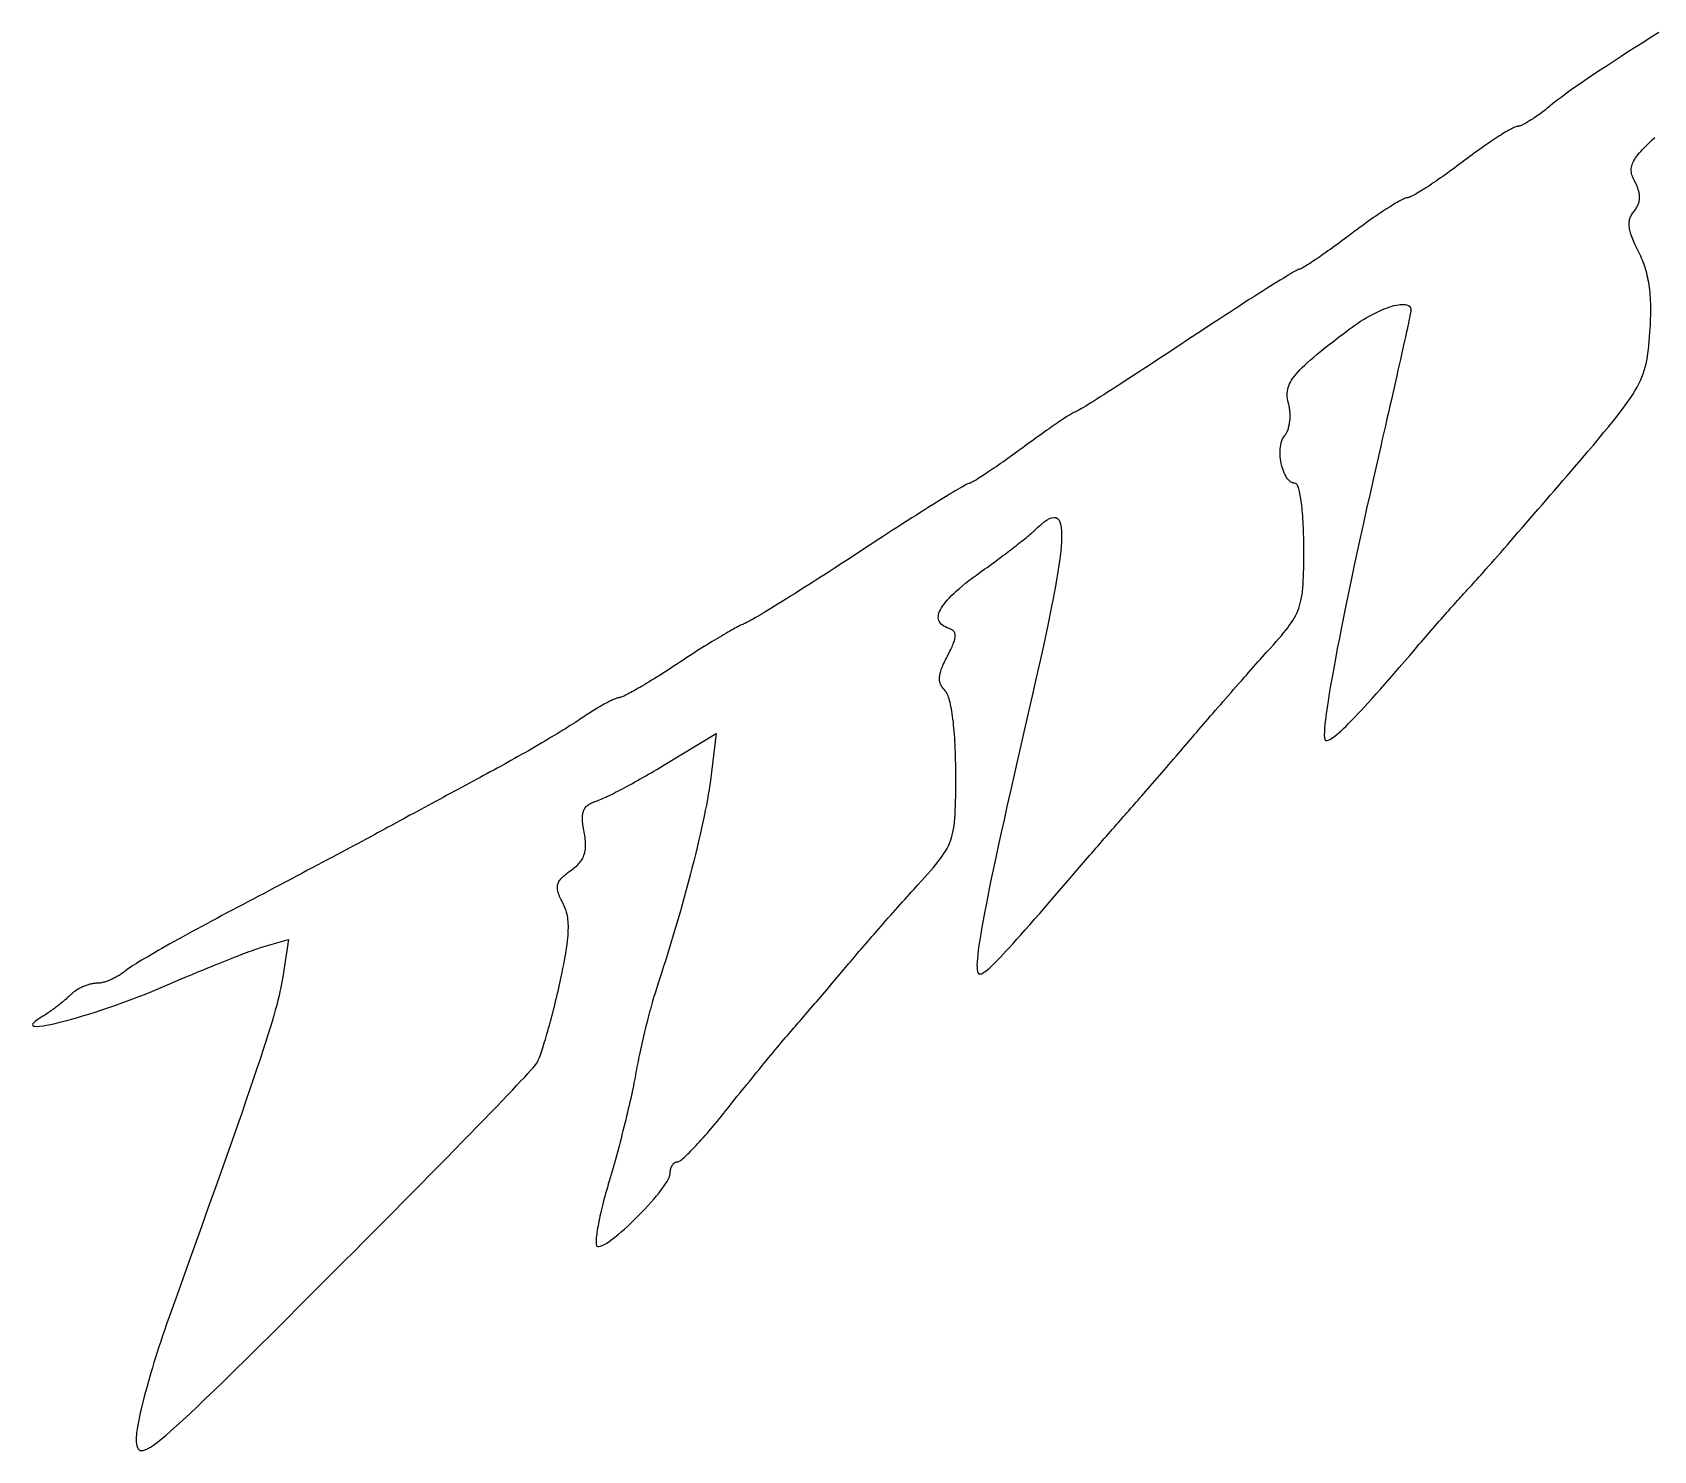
# Model space of a CAD drawing. Extents: x 4 to 116, y 5 to 56.
# Drawn here: x 3.9 to 59.9, y 4.9 to 53.9 of the extents above; entities that cross this region are included whole.
import ezdxf

# ---------------------------------------------------------------- set-up
doc = ezdxf.new("R2010")
doc.units = 0
doc.layers.get('0').update_dxf_attribs({"linetype": 'CONTINUOUS'})

msp = doc.modelspace()

# ---------------------------------------------------------------- linework, layer by layer
msp.add_lwpolyline([(60.126, 53.883), (59.863, 53.718), (59.6, 53.552), (59.339, 53.385), (59.08, 53.219), (58.825, 53.055), (58.575, 52.892), (58.332, 52.732), (58.095, 52.576), (57.867, 52.423), (57.649, 52.276), (57.442, 52.134), (57.246, 51.999), (57.063, 51.871), (56.895, 51.751), (56.742, 51.639), (56.605, 51.537), (56.487, 51.444), (56.387, 51.363), (56.34, 51.324), (56.293, 51.286), (56.247, 51.248), (56.2, 51.211), (56.153, 51.175), (56.107, 51.14), (56.061, 51.105), (56.015, 51.071), (55.969, 51.038), (55.924, 51.006), (55.88, 50.974), (55.836, 50.944), (55.793, 50.915), (55.751, 50.887), (55.71, 50.861), (55.67, 50.835), (55.631, 50.811), (55.592, 50.788), (55.556, 50.766), (55.52, 50.746), (55.486, 50.728), (55.453, 50.711), (55.422, 50.695), (55.393, 50.681), (55.365, 50.669), (55.339, 50.659), (55.314, 50.65), (55.292, 50.643), (55.272, 50.638), (55.254, 50.635), (55.238, 50.634), (55.221, 50.633), (55.199, 50.628), (55.174, 50.619), (55.144, 50.608), (55.111, 50.593), (55.074, 50.575), (55.033, 50.554), (54.989, 50.531), (54.941, 50.504), (54.891, 50.475), (54.837, 50.444), (54.78, 50.41), (54.72, 50.373), (54.658, 50.334), (54.593, 50.293), (54.526, 50.25), (54.457, 50.204), (54.385, 50.157), (54.312, 50.107), (54.236, 50.056), (54.159, 50.004), (54.081, 49.949), (54.001, 49.893), (53.92, 49.836), (53.837, 49.777), (53.754, 49.717), (53.669, 49.655), (53.584, 49.593), (53.499, 49.53), (53.413, 49.465), (53.326, 49.4), (53.24, 49.335), (53.154, 49.27), (53.068, 49.207), (52.983, 49.144), (52.899, 49.083), (52.816, 49.023), (52.734, 48.964), (52.653, 48.907), (52.573, 48.851), (52.495, 48.796), (52.419, 48.744), (52.344, 48.692), (52.271, 48.643), (52.2, 48.596), (52.131, 48.55), (52.064, 48.507), (52, 48.466), (51.938, 48.427), (51.879, 48.391), (51.822, 48.356), (51.769, 48.325), (51.718, 48.296), (51.671, 48.269), (51.627, 48.246), (51.587, 48.225), (51.55, 48.207), (51.516, 48.192), (51.487, 48.181), (51.462, 48.172), (51.44, 48.167), (51.423, 48.165), (51.406, 48.164), (51.385, 48.159), (51.359, 48.15), (51.329, 48.138), (51.296, 48.124), (51.258, 48.106), (51.217, 48.085), (51.173, 48.062), (51.125, 48.035), (51.074, 48.006), (51.02, 47.975), (50.963, 47.941), (50.903, 47.904), (50.841, 47.865), (50.776, 47.824), (50.708, 47.781), (50.639, 47.735), (50.567, 47.688), (50.493, 47.639), (50.417, 47.588), (50.34, 47.535), (50.261, 47.48), (50.181, 47.424), (50.099, 47.367), (50.016, 47.308), (49.933, 47.248), (49.848, 47.187), (49.762, 47.124), (49.676, 47.061), (49.59, 46.996), (49.503, 46.931), (49.416, 46.866), (49.33, 46.801), (49.245, 46.738), (49.16, 46.675), (49.077, 46.614), (48.995, 46.554), (48.914, 46.495), (48.835, 46.437), (48.757, 46.381), (48.681, 46.327), (48.607, 46.274), (48.534, 46.223), (48.464, 46.174), (48.396, 46.127), (48.33, 46.081), (48.267, 46.038), (48.206, 45.997), (48.148, 45.958), (48.092, 45.921), (48.04, 45.887), (47.991, 45.856), (47.944, 45.826), (47.902, 45.8), (47.862, 45.777), (47.827, 45.756), (47.794, 45.738), (47.766, 45.723), (47.742, 45.712), (47.722, 45.703), (47.706, 45.698), (47.694, 45.697), (47.679, 45.693), (47.655, 45.683), (47.62, 45.666), (47.576, 45.643), (47.523, 45.614), (47.461, 45.578), (47.39, 45.537), (47.31, 45.489), (47.223, 45.437), (47.128, 45.379), (47.025, 45.316), (46.914, 45.247), (46.797, 45.174), (46.673, 45.096), (46.542, 45.014), (46.405, 44.928), (46.262, 44.837), (46.114, 44.742), (45.96, 44.644), (45.801, 44.541), (45.637, 44.436), (45.469, 44.327), (45.296, 44.215), (45.12, 44.1), (44.939, 43.982), (44.755, 43.862), (44.568, 43.739), (44.378, 43.614), (44.186, 43.487), (43.991, 43.358), (43.794, 43.228), (43.597, 43.097), (43.402, 42.968), (43.209, 42.841), (43.02, 42.716), (42.833, 42.594), (42.65, 42.473), (42.471, 42.356), (42.295, 42.241), (42.123, 42.129), (41.956, 42.02), (41.793, 41.914), (41.636, 41.812), (41.483, 41.713), (41.336, 41.619), (41.195, 41.528), (41.059, 41.441), (40.93, 41.359), (40.808, 41.281), (40.692, 41.208), (40.584, 41.14), (40.483, 41.077), (40.389, 41.019), (40.304, 40.966), (40.226, 40.919), (40.157, 40.877), (40.097, 40.842), (40.046, 40.812), (40.004, 40.789), (39.971, 40.772), (39.949, 40.762), (39.936, 40.759), (39.926, 40.757), (39.912, 40.752), (39.893, 40.744), (39.871, 40.732), (39.844, 40.717), (39.813, 40.7), (39.778, 40.679), (39.74, 40.655), (39.698, 40.629), (39.653, 40.6), (39.604, 40.568), (39.552, 40.534), (39.497, 40.498), (39.439, 40.459), (39.379, 40.418), (39.315, 40.374), (39.249, 40.329), (39.181, 40.282), (39.11, 40.232), (39.037, 40.181), (38.962, 40.128), (38.885, 40.074), (38.807, 40.018), (38.726, 39.96), (38.644, 39.902), (38.561, 39.841), (38.476, 39.78), (38.39, 39.718), (38.304, 39.654), (38.216, 39.59), (38.127, 39.524), (38.038, 39.459), (37.95, 39.395), (37.863, 39.331), (37.777, 39.269), (37.691, 39.207), (37.607, 39.147), (37.524, 39.088), (37.443, 39.031), (37.363, 38.975), (37.285, 38.92), (37.209, 38.868), (37.134, 38.817), (37.062, 38.767), (36.992, 38.72), (36.924, 38.674), (36.859, 38.631), (36.796, 38.59), (36.736, 38.551), (36.679, 38.515), (36.625, 38.48), (36.574, 38.449), (36.526, 38.42), (36.482, 38.394), (36.442, 38.37), (36.405, 38.349), (36.371, 38.331), (36.342, 38.317), (36.317, 38.305), (36.296, 38.297), (36.279, 38.292), (36.267, 38.29), (36.252, 38.287), (36.228, 38.277), (36.194, 38.261), (36.151, 38.239), (36.1, 38.211), (36.04, 38.178), (35.971, 38.139), (35.895, 38.094), (35.811, 38.044), (35.719, 37.989), (35.621, 37.93), (35.515, 37.865), (35.403, 37.796), (35.284, 37.723), (35.159, 37.645), (35.028, 37.563), (34.892, 37.477), (34.75, 37.388), (34.603, 37.295), (34.451, 37.198), (34.295, 37.098), (34.134, 36.996), (33.97, 36.89), (33.801, 36.781), (33.629, 36.67), (33.454, 36.557), (33.276, 36.441), (33.095, 36.323), (32.911, 36.203), (32.726, 36.081), (32.538, 35.958), (32.35, 35.835), (32.163, 35.712), (31.977, 35.591), (31.793, 35.471), (31.61, 35.353), (31.43, 35.237), (31.253, 35.122), (31.078, 35.01), (30.906, 34.9), (30.737, 34.793), (30.572, 34.688), (30.411, 34.586), (30.254, 34.487), (30.102, 34.391), (29.954, 34.299), (29.811, 34.21), (29.674, 34.125), (29.543, 34.044), (29.417, 33.967), (29.297, 33.895), (29.184, 33.827), (29.078, 33.763), (28.979, 33.704), (28.887, 33.651), (28.803, 33.602), (28.727, 33.559), (28.659, 33.521), (28.599, 33.489), (28.548, 33.463), (28.507, 33.443), (28.475, 33.429), (28.445, 33.417), (28.411, 33.402), (28.372, 33.384), (28.329, 33.363), (28.283, 33.339), (28.232, 33.313), (28.178, 33.283), (28.121, 33.252), (28.06, 33.218), (27.996, 33.182), (27.928, 33.143), (27.858, 33.103), (27.786, 33.06), (27.71, 33.015), (27.633, 32.969), (27.553, 32.921), (27.471, 32.871), (27.387, 32.82), (27.301, 32.767), (27.214, 32.713), (27.125, 32.658), (27.035, 32.602), (26.944, 32.544), (26.852, 32.486), (26.759, 32.426), (26.666, 32.366), (26.572, 32.306), (26.478, 32.244), (26.383, 32.182), (26.289, 32.12), (26.194, 32.058), (26.1, 31.996), (26.007, 31.934), (25.914, 31.874), (25.822, 31.814), (25.731, 31.756), (25.641, 31.699), (25.552, 31.643), (25.465, 31.588), (25.379, 31.535), (25.295, 31.483), (25.213, 31.432), (25.133, 31.384), (25.055, 31.337), (24.979, 31.292), (24.905, 31.249), (24.834, 31.208), (24.766, 31.169), (24.701, 31.132), (24.638, 31.097), (24.579, 31.064), (24.522, 31.034), (24.47, 31.007), (24.42, 30.982), (24.375, 30.959), (24.333, 30.94), (24.295, 30.923), (24.262, 30.909), (24.232, 30.898), (24.207, 30.89), (24.187, 30.885), (24.171, 30.883), (24.156, 30.882), (24.139, 30.879), (24.118, 30.874), (24.095, 30.867), (24.07, 30.858), (24.042, 30.848), (24.012, 30.835), (23.979, 30.821), (23.945, 30.806), (23.908, 30.788), (23.869, 30.769), (23.829, 30.749), (23.787, 30.727), (23.743, 30.704), (23.697, 30.679), (23.65, 30.653), (23.602, 30.626), (23.552, 30.598), (23.502, 30.569), (23.45, 30.538), (23.397, 30.507), (23.343, 30.474), (23.288, 30.441), (23.233, 30.406), (23.177, 30.371), (23.121, 30.335), (23.064, 30.299), (23.007, 30.261), (22.949, 30.223), (22.891, 30.185), (22.834, 30.146), (22.773, 30.106), (22.708, 30.062), (22.638, 30.017), (22.563, 29.968), (22.483, 29.918), (22.4, 29.865), (22.312, 29.811), (22.221, 29.754), (22.126, 29.696), (22.027, 29.637), (21.926, 29.575), (21.822, 29.513), (21.715, 29.449), (21.606, 29.384), (21.495, 29.319), (21.381, 29.252), (21.266, 29.185), (21.15, 29.117), (21.032, 29.049), (20.913, 28.981), (20.793, 28.913), (20.673, 28.844), (20.552, 28.776), (20.432, 28.708), (20.311, 28.64), (20.191, 28.573), (20.071, 28.507), (19.952, 28.442), (19.834, 28.377), (19.717, 28.314), (19.602, 28.252), (19.486, 28.189), (19.367, 28.125), (19.246, 28.06), (19.123, 27.994), (18.997, 27.926), (18.87, 27.858), (18.742, 27.789), (18.612, 27.719), (18.482, 27.648), (18.351, 27.578), (18.219, 27.507), (18.087, 27.436), (17.956, 27.365), (17.825, 27.294), (17.694, 27.223), (17.564, 27.153), (17.436, 27.084), (17.309, 27.015), (17.184, 26.947), (17.06, 26.881), (16.939, 26.815), (16.821, 26.751), (16.705, 26.688), (16.592, 26.627), (16.482, 26.567), (16.376, 26.509), (16.274, 26.454), (16.175, 26.4), (16.081, 26.349), (15.992, 26.3), (15.907, 26.254), (15.821, 26.207), (15.726, 26.156), (15.624, 26.1), (15.514, 26.041), (15.397, 25.978), (15.273, 25.911), (15.142, 25.841), (15.006, 25.768), (14.863, 25.692), (14.715, 25.613), (14.562, 25.531), (14.405, 25.447), (14.242, 25.361), (14.076, 25.272), (13.906, 25.182), (13.733, 25.09), (13.557, 24.997), (13.378, 24.902), (13.197, 24.806), (13.014, 24.709), (12.829, 24.611), (12.643, 24.513), (12.456, 24.414), (12.269, 24.315), (12.081, 24.216), (11.893, 24.117), (11.706, 24.018), (11.52, 23.92), (11.335, 23.823), (11.151, 23.726), (10.969, 23.631), (10.789, 23.536), (10.61, 23.441), (10.432, 23.347), (10.256, 23.253), (10.081, 23.159), (9.909, 23.066), (9.739, 22.974), (9.571, 22.883), (9.407, 22.793), (9.245, 22.705), (9.088, 22.618), (8.934, 22.532), (8.784, 22.449), (8.638, 22.367), (8.497, 22.288), (8.361, 22.21), (8.23, 22.136), (8.104, 22.063), (7.984, 21.994), (7.87, 21.927), (7.762, 21.863), (7.661, 21.803), (7.566, 21.746), (7.478, 21.692), (7.398, 21.642), (7.326, 21.596), (7.261, 21.554), (7.204, 21.516), (7.156, 21.482), (7.117, 21.453), (7.086, 21.428), (7.06, 21.406), (7.032, 21.384), (7.004, 21.362), (6.974, 21.341), (6.944, 21.32), (6.913, 21.299), (6.881, 21.279), (6.849, 21.26), (6.816, 21.241), (6.783, 21.222), (6.749, 21.204), (6.715, 21.187), (6.681, 21.17), (6.646, 21.154), (6.612, 21.138), (6.577, 21.124), (6.543, 21.11), (6.508, 21.097), (6.474, 21.084), (6.44, 21.073), (6.406, 21.062), (6.372, 21.052), (6.339, 21.043), (6.307, 21.035), (6.275, 21.028), (6.244, 21.022), (6.213, 21.017), (6.184, 21.013), (6.155, 21.01), (6.127, 21.008), (6.1, 21.008), (6.074, 21.007), (6.046, 21.006), (6.018, 21.003), (5.989, 20.999), (5.96, 20.994), (5.93, 20.989), (5.9, 20.982), (5.869, 20.974), (5.838, 20.966), (5.807, 20.956), (5.775, 20.946), (5.743, 20.935), (5.712, 20.923), (5.68, 20.91), (5.648, 20.897), (5.617, 20.883), (5.585, 20.868), (5.554, 20.853), (5.523, 20.837), (5.493, 20.82), (5.463, 20.803), (5.433, 20.785), (5.404, 20.767), (5.376, 20.748), (5.348, 20.729), (5.321, 20.709), (5.295, 20.689), (5.27, 20.668), (5.246, 20.648), (5.222, 20.626), (5.2, 20.605), (5.178, 20.583), (5.154, 20.56), (5.129, 20.537), (5.102, 20.513), (5.075, 20.488), (5.046, 20.463), (5.017, 20.437), (4.986, 20.411), (4.955, 20.385), (4.922, 20.358), (4.889, 20.331), (4.856, 20.304), (4.821, 20.276), (4.786, 20.249), (4.751, 20.222), (4.715, 20.194), (4.679, 20.167), (4.643, 20.14), (4.607, 20.113), (4.57, 20.086), (4.533, 20.06), (4.497, 20.034), (4.46, 20.008), (4.424, 19.983), (4.388, 19.958), (4.352, 19.934), (4.317, 19.911), (4.282, 19.888), (4.247, 19.866), (4.213, 19.845), (4.18, 19.825), (4.07, 19.755), (3.987, 19.695), (3.929, 19.645), (3.894, 19.603), (3.883, 19.57), (3.895, 19.545), (3.927, 19.529), (3.98, 19.52), (4.052, 19.519), (4.142, 19.526), (4.25, 19.539), (4.373, 19.56), (4.513, 19.587), (4.666, 19.621), (4.833, 19.661), (5.012, 19.707), (5.202, 19.758), (5.402, 19.815), (5.612, 19.877), (5.831, 19.944), (6.056, 20.015), (6.288, 20.091), (6.526, 20.171), (6.768, 20.255), (7.013, 20.343), (7.261, 20.434), (7.51, 20.528), (7.759, 20.625), (8.008, 20.725), (8.256, 20.827), (8.501, 20.931), (8.632, 20.987), (8.765, 21.044), (8.898, 21.101), (9.031, 21.158), (9.164, 21.214), (9.297, 21.27), (9.43, 21.325), (9.561, 21.38), (9.692, 21.434), (9.822, 21.488), (9.95, 21.541), (10.077, 21.592), (10.201, 21.643), (10.324, 21.693), (10.444, 21.741), (10.561, 21.788), (10.676, 21.833), (10.788, 21.878), (10.896, 21.92), (11.001, 21.961), (11.102, 22), (11.199, 22.037), (11.291, 22.072), (11.38, 22.104), (11.463, 22.135), (11.542, 22.164), (11.615, 22.19), (11.683, 22.213), (11.746, 22.234), (11.802, 22.252), (11.852, 22.268), (12.735, 22.525), (12.538, 21.231), (12.519, 21.111), (12.497, 20.987), (12.472, 20.857), (12.443, 20.721), (12.41, 20.576), (12.372, 20.422), (12.33, 20.257), (12.282, 20.08), (12.228, 19.89), (12.168, 19.684), (12.101, 19.463), (12.027, 19.224), (11.945, 18.966), (11.855, 18.688), (11.756, 18.388), (11.648, 18.066), (11.531, 17.719), (11.404, 17.347), (11.267, 16.947), (11.119, 16.52), (10.959, 16.063), (10.788, 15.575), (10.605, 15.055), (10.409, 14.501), (10.2, 13.912), (9.977, 13.288), (9.741, 12.625), (9.49, 11.924), (9.224, 11.182), (8.943, 10.398), (8.646, 9.572), (8.579, 9.382), (8.512, 9.192), (8.447, 9.003), (8.383, 8.814), (8.321, 8.627), (8.26, 8.44), (8.201, 8.256), (8.143, 8.073), (8.087, 7.893), (8.033, 7.716), (7.981, 7.541), (7.931, 7.37), (7.883, 7.202), (7.838, 7.038), (7.794, 6.878), (7.753, 6.723), (7.714, 6.573), (7.678, 6.428), (7.645, 6.288), (7.614, 6.154), (7.585, 6.026), (7.56, 5.904), (7.537, 5.789), (7.518, 5.682), (7.501, 5.581), (7.488, 5.488), (7.478, 5.403), (7.471, 5.326), (7.468, 5.258), (7.468, 5.199), (7.472, 5.149), (7.483, 5.076), (7.497, 5.012), (7.516, 4.957), (7.54, 4.913), (7.571, 4.88), (7.611, 4.859), (7.659, 4.852), (7.717, 4.858), (7.786, 4.88), (7.868, 4.917), (7.962, 4.972), (8.071, 5.044), (8.196, 5.135), (8.336, 5.245), (8.495, 5.376), (8.672, 5.529), (8.869, 5.704), (9.086, 5.903), (9.326, 6.125), (9.588, 6.373), (9.874, 6.647), (10.186, 6.948), (10.523, 7.277), (10.888, 7.635), (11.281, 8.023), (11.704, 8.442), (12.157, 8.892), (12.642, 9.375), (13.159, 9.892), (13.71, 10.443), (14.296, 11.029), (14.652, 11.386), (15.004, 11.74), (15.352, 12.09), (15.696, 12.435), (16.034, 12.776), (16.366, 13.111), (16.692, 13.44), (17.01, 13.762), (17.322, 14.078), (17.626, 14.386), (17.921, 14.686), (18.208, 14.978), (18.485, 15.26), (18.753, 15.533), (19.01, 15.796), (19.256, 16.049), (19.491, 16.291), (19.715, 16.521), (19.926, 16.739), (20.124, 16.944), (20.309, 17.136), (20.48, 17.315), (20.636, 17.48), (20.778, 17.63), (20.905, 17.765), (21.016, 17.885), (21.111, 17.988), (21.189, 18.075), (21.249, 18.144), (21.292, 18.196), (21.316, 18.23), (21.332, 18.258), (21.349, 18.291), (21.367, 18.33), (21.387, 18.374), (21.407, 18.424), (21.428, 18.478), (21.45, 18.537), (21.472, 18.601), (21.496, 18.669), (21.52, 18.742), (21.545, 18.818), (21.57, 18.898), (21.596, 18.982), (21.623, 19.07), (21.65, 19.161), (21.677, 19.254), (21.705, 19.351), (21.733, 19.451), (21.761, 19.553), (21.789, 19.657), (21.818, 19.763), (21.846, 19.872), (21.875, 19.982), (21.903, 20.094), (21.932, 20.207), (21.96, 20.321), (21.988, 20.437), (22.016, 20.553), (22.043, 20.67), (22.07, 20.787), (22.097, 20.905), (22.133, 21.069), (22.167, 21.227), (22.199, 21.378), (22.229, 21.522), (22.256, 21.661), (22.281, 21.793), (22.304, 21.92), (22.325, 22.042), (22.344, 22.158), (22.36, 22.269), (22.374, 22.375), (22.386, 22.476), (22.396, 22.573), (22.404, 22.666), (22.41, 22.754), (22.414, 22.839), (22.415, 22.92), (22.415, 22.997), (22.412, 23.072), (22.408, 23.143), (22.401, 23.212), (22.392, 23.277), (22.382, 23.341), (22.369, 23.402), (22.354, 23.461), (22.338, 23.519), (22.319, 23.574), (22.298, 23.629), (22.276, 23.682), (22.252, 23.734), (22.225, 23.785), (22.197, 23.839), (22.171, 23.891), (22.147, 23.94), (22.125, 23.987), (22.105, 24.033), (22.088, 24.076), (22.074, 24.118), (22.061, 24.158), (22.051, 24.197), (22.044, 24.234), (22.039, 24.27), (22.036, 24.305), (22.036, 24.339), (22.038, 24.371), (22.043, 24.404), (22.051, 24.435), (22.061, 24.466), (22.074, 24.497), (22.09, 24.527), (22.109, 24.557), (22.13, 24.587), (22.154, 24.617), (22.18, 24.647), (22.21, 24.677), (22.243, 24.708), (22.278, 24.74), (22.316, 24.772), (22.358, 24.804), (22.402, 24.838), (22.449, 24.873), (22.499, 24.908), (22.545, 24.941), (22.588, 24.973), (22.629, 25.006), (22.668, 25.039), (22.704, 25.072), (22.739, 25.105), (22.771, 25.138), (22.801, 25.172), (22.829, 25.207), (22.855, 25.242), (22.879, 25.277), (22.901, 25.314), (22.92, 25.351), (22.938, 25.389), (22.954, 25.428), (22.968, 25.468), (22.98, 25.509), (22.991, 25.551), (22.999, 25.594), (23.006, 25.639), (23.01, 25.685), (23.013, 25.732), (23.014, 25.781), (23.014, 25.832), (23.011, 25.884), (23.007, 25.938), (23.002, 25.994), (22.994, 26.052), (22.985, 26.111), (22.975, 26.173), (22.962, 26.237), (22.95, 26.303), (22.938, 26.366), (22.929, 26.426), (22.92, 26.484), (22.914, 26.538), (22.908, 26.591), (22.905, 26.641), (22.903, 26.688), (22.903, 26.734), (22.904, 26.777), (22.907, 26.818), (22.912, 26.857), (22.919, 26.893), (22.928, 26.928), (22.938, 26.962), (22.95, 26.993), (22.965, 27.023), (22.981, 27.051), (22.999, 27.078), (23.019, 27.103), (23.041, 27.127), (23.066, 27.149), (23.092, 27.171), (23.121, 27.191), (23.151, 27.21), (23.184, 27.229), (23.219, 27.246), (23.257, 27.263), (23.296, 27.279), (23.338, 27.294), (23.382, 27.309), (23.417, 27.32), (23.455, 27.334), (23.498, 27.351), (23.545, 27.371), (23.596, 27.393), (23.65, 27.418), (23.709, 27.445), (23.77, 27.474), (23.835, 27.506), (23.904, 27.539), (23.975, 27.575), (24.049, 27.612), (24.125, 27.652), (24.204, 27.693), (24.285, 27.735), (24.368, 27.779), (24.454, 27.825), (24.541, 27.872), (24.629, 27.92), (24.719, 27.97), (24.811, 28.021), (24.903, 28.072), (24.996, 28.125), (25.091, 28.178), (25.185, 28.233), (25.28, 28.287), (25.376, 28.343), (25.471, 28.399), (25.567, 28.455), (25.662, 28.512), (25.757, 28.569), (27.532, 29.64), (27.326, 28.02), (27.305, 27.866), (27.28, 27.704), (27.253, 27.534), (27.222, 27.357), (27.188, 27.172), (27.151, 26.98), (27.11, 26.782), (27.067, 26.577), (27.021, 26.366), (26.973, 26.149), (26.921, 25.926), (26.867, 25.699), (26.811, 25.466), (26.752, 25.229), (26.69, 24.987), (26.627, 24.742), (26.561, 24.493), (26.493, 24.24), (26.423, 23.984), (26.351, 23.725), (26.277, 23.464), (26.201, 23.2), (26.123, 22.935), (26.044, 22.668), (25.963, 22.399), (25.881, 22.13), (25.797, 21.859), (25.711, 21.589), (25.625, 21.318), (25.537, 21.047), (25.448, 20.776), (25.425, 20.705), (25.401, 20.63), (25.377, 20.552), (25.353, 20.47), (25.328, 20.386), (25.303, 20.299), (25.278, 20.209), (25.252, 20.117), (25.227, 20.023), (25.201, 19.927), (25.176, 19.83), (25.15, 19.731), (25.125, 19.63), (25.099, 19.529), (25.074, 19.427), (25.049, 19.324), (25.025, 19.221), (25, 19.117), (24.977, 19.014), (24.953, 18.91), (24.93, 18.807), (24.908, 18.705), (24.886, 18.603), (24.864, 18.503), (24.844, 18.404), (24.824, 18.306), (24.805, 18.209), (24.786, 18.115), (24.769, 18.022), (24.752, 17.932), (24.737, 17.845), (24.721, 17.756), (24.704, 17.663), (24.685, 17.565), (24.665, 17.464), (24.643, 17.359), (24.62, 17.25), (24.596, 17.138), (24.571, 17.024), (24.544, 16.906), (24.517, 16.786), (24.489, 16.664), (24.46, 16.541), (24.43, 16.415), (24.399, 16.288), (24.368, 16.16), (24.336, 16.031), (24.303, 15.902), (24.27, 15.772), (24.237, 15.642), (24.203, 15.512), (24.169, 15.382), (24.135, 15.254), (24.101, 15.126), (24.066, 14.999), (24.032, 14.874), (23.997, 14.75), (23.963, 14.629), (23.929, 14.509), (23.895, 14.392), (23.861, 14.278), (23.828, 14.167), (23.796, 14.058), (23.764, 13.949), (23.734, 13.842), (23.704, 13.736), (23.676, 13.631), (23.648, 13.528), (23.622, 13.427), (23.597, 13.328), (23.573, 13.23), (23.551, 13.135), (23.529, 13.042), (23.509, 12.951), (23.49, 12.864), (23.472, 12.779), (23.456, 12.697), (23.441, 12.618), (23.427, 12.542), (23.415, 12.47), (23.405, 12.402), (23.395, 12.337), (23.388, 12.277), (23.382, 12.22), (23.377, 12.168), (23.374, 12.12), (23.373, 12.076), (23.373, 12.038), (23.375, 12.004), (23.378, 11.975), (23.384, 11.952), (23.391, 11.934), (23.4, 11.921), (23.43, 11.904), (23.472, 11.903), (23.526, 11.915), (23.589, 11.94), (23.662, 11.978), (23.743, 12.027), (23.831, 12.086), (23.926, 12.156), (24.027, 12.234), (24.133, 12.319), (24.242, 12.412), (24.355, 12.512), (24.47, 12.616), (24.587, 12.725), (24.704, 12.838), (24.821, 12.954), (24.936, 13.071), (25.049, 13.189), (25.16, 13.308), (25.266, 13.426), (25.368, 13.542), (25.465, 13.656), (25.554, 13.767), (25.637, 13.874), (25.711, 13.976), (25.777, 14.071), (25.832, 14.16), (25.877, 14.242), (25.91, 14.315), (25.93, 14.379), (25.937, 14.433), (25.937, 14.454), (25.938, 14.475), (25.94, 14.495), (25.942, 14.516), (25.945, 14.536), (25.949, 14.555), (25.953, 14.574), (25.958, 14.593), (25.964, 14.611), (25.969, 14.629), (25.976, 14.646), (25.983, 14.663), (25.99, 14.679), (25.998, 14.695), (26.007, 14.71), (26.016, 14.724), (26.025, 14.737), (26.035, 14.75), (26.045, 14.762), (26.056, 14.773), (26.067, 14.783), (26.078, 14.793), (26.09, 14.802), (26.102, 14.809), (26.114, 14.816), (26.127, 14.822), (26.14, 14.827), (26.153, 14.831), (26.167, 14.833), (26.18, 14.835), (26.194, 14.836), (26.21, 14.838), (26.23, 14.845), (26.253, 14.857), (26.279, 14.874), (26.309, 14.895), (26.342, 14.921), (26.379, 14.951), (26.418, 14.984), (26.46, 15.022), (26.505, 15.064), (26.552, 15.109), (26.602, 15.159), (26.654, 15.211), (26.709, 15.267), (26.766, 15.326), (26.824, 15.388), (26.885, 15.454), (26.947, 15.522), (27.011, 15.593), (27.077, 15.666), (27.144, 15.742), (27.212, 15.82), (27.282, 15.901), (27.352, 15.983), (27.424, 16.068), (27.496, 16.154), (27.569, 16.243), (27.643, 16.332), (27.717, 16.424), (27.791, 16.516), (27.866, 16.61), (27.941, 16.705), (28.019, 16.803), (28.097, 16.901), (28.177, 17.001), (28.258, 17.102), (28.34, 17.204), (28.423, 17.307), (28.507, 17.41), (28.59, 17.514), (28.675, 17.617), (28.759, 17.721), (28.843, 17.824), (28.927, 17.927), (29.011, 18.029), (29.094, 18.13), (29.176, 18.231), (29.258, 18.329), (29.338, 18.427), (29.418, 18.522), (29.496, 18.616), (29.572, 18.708), (29.647, 18.797), (29.719, 18.884), (29.79, 18.968), (29.859, 19.049), (29.925, 19.128), (29.989, 19.202), (30.05, 19.274), (30.108, 19.341), (30.163, 19.405), (30.215, 19.465), (30.266, 19.524), (30.319, 19.585), (30.375, 19.649), (30.432, 19.715), (30.491, 19.783), (30.551, 19.853), (30.613, 19.925), (30.676, 19.998), (30.741, 20.073), (30.806, 20.149), (30.872, 20.226), (30.939, 20.304), (31.007, 20.383), (31.075, 20.463), (31.143, 20.543), (31.212, 20.623), (31.28, 20.704), (31.349, 20.784), (31.417, 20.864), (31.485, 20.944), (31.552, 21.023), (31.619, 21.102), (31.685, 21.18), (31.75, 21.257), (31.814, 21.333), (31.877, 21.407), (31.939, 21.48), (31.999, 21.551), (32.057, 21.621), (32.114, 21.688), (32.169, 21.754), (32.225, 21.82), (32.283, 21.889), (32.344, 21.961), (32.408, 22.035), (32.474, 22.113), (32.543, 22.192), (32.614, 22.274), (32.686, 22.358), (32.76, 22.444), (32.836, 22.531), (32.913, 22.62), (32.992, 22.71), (33.071, 22.801), (33.152, 22.893), (33.233, 22.986), (33.315, 23.079), (33.397, 23.173), (33.48, 23.267), (33.562, 23.36), (33.645, 23.454), (33.727, 23.547), (33.809, 23.639), (33.891, 23.731), (33.971, 23.821), (34.051, 23.91), (34.13, 23.998), (34.207, 24.085), (34.283, 24.17), (34.357, 24.252), (34.43, 24.333), (34.501, 24.411), (34.624, 24.547), (34.739, 24.674), (34.846, 24.794), (34.946, 24.908), (35.039, 25.015), (35.125, 25.117), (35.204, 25.215), (35.277, 25.31), (35.344, 25.401), (35.405, 25.491), (35.46, 25.58), (35.511, 25.668), (35.556, 25.756), (35.596, 25.846), (35.632, 25.938), (35.664, 26.032), (35.692, 26.13), (35.716, 26.232), (35.736, 26.34), (35.754, 26.453), (35.769, 26.573), (35.78, 26.7), (35.79, 26.836), (35.797, 26.981), (35.803, 27.135), (35.807, 27.3), (35.81, 27.476), (35.811, 27.665), (35.812, 27.867), (35.813, 28.082), (35.813, 28.312), (35.812, 28.453), (35.811, 28.592), (35.808, 28.729), (35.805, 28.863), (35.801, 28.994), (35.796, 29.123), (35.791, 29.249), (35.784, 29.372), (35.777, 29.492), (35.768, 29.608), (35.76, 29.722), (35.75, 29.832), (35.739, 29.938), (35.728, 30.041), (35.716, 30.14), (35.704, 30.235), (35.691, 30.326), (35.677, 30.413), (35.662, 30.496), (35.647, 30.574), (35.631, 30.649), (35.615, 30.718), (35.598, 30.783), (35.581, 30.844), (35.563, 30.899), (35.544, 30.949), (35.525, 30.995), (35.505, 31.035), (35.485, 31.07), (35.465, 31.099), (35.444, 31.123), (35.418, 31.15), (35.394, 31.178), (35.371, 31.205), (35.351, 31.232), (35.332, 31.26), (35.315, 31.288), (35.3, 31.316), (35.287, 31.345), (35.276, 31.375), (35.267, 31.405), (35.26, 31.436), (35.254, 31.467), (35.251, 31.5), (35.249, 31.533), (35.25, 31.568), (35.252, 31.603), (35.256, 31.64), (35.262, 31.678), (35.27, 31.717), (35.28, 31.758), (35.292, 31.8), (35.306, 31.843), (35.322, 31.888), (35.34, 31.935), (35.36, 31.983), (35.382, 32.034), (35.406, 32.086), (35.432, 32.14), (35.459, 32.196), (35.489, 32.254), (35.521, 32.315), (35.553, 32.376), (35.584, 32.435), (35.612, 32.491), (35.638, 32.544), (35.662, 32.595), (35.684, 32.644), (35.704, 32.69), (35.722, 32.734), (35.738, 32.776), (35.752, 32.816), (35.764, 32.853), (35.774, 32.889), (35.782, 32.923), (35.788, 32.955), (35.792, 32.985), (35.794, 33.013), (35.793, 33.04), (35.791, 33.065), (35.787, 33.089), (35.781, 33.111), (35.773, 33.132), (35.763, 33.151), (35.75, 33.169), (35.736, 33.186), (35.72, 33.201), (35.702, 33.216), (35.682, 33.23), (35.66, 33.242), (35.635, 33.254), (35.609, 33.265), (35.581, 33.275), (35.513, 33.3), (35.452, 33.328), (35.397, 33.359), (35.35, 33.392), (35.309, 33.427), (35.275, 33.465), (35.248, 33.506), (35.228, 33.549), (35.215, 33.595), (35.209, 33.643), (35.21, 33.694), (35.217, 33.747), (35.232, 33.803), (35.253, 33.861), (35.281, 33.921), (35.316, 33.984), (35.358, 34.05), (35.407, 34.118), (35.462, 34.188), (35.525, 34.261), (35.594, 34.336), (35.67, 34.414), (35.753, 34.494), (35.842, 34.577), (35.939, 34.662), (36.042, 34.749), (36.152, 34.839), (36.269, 34.931), (36.393, 35.025), (36.524, 35.122), (36.661, 35.221), (36.739, 35.277), (36.818, 35.333), (36.896, 35.389), (36.974, 35.446), (37.051, 35.503), (37.128, 35.559), (37.205, 35.616), (37.281, 35.672), (37.356, 35.727), (37.43, 35.783), (37.503, 35.838), (37.574, 35.892), (37.645, 35.945), (37.714, 35.998), (37.781, 36.049), (37.846, 36.1), (37.91, 36.149), (37.972, 36.197), (38.031, 36.244), (38.088, 36.289), (38.143, 36.333), (38.195, 36.375), (38.245, 36.415), (38.292, 36.453), (38.335, 36.49), (38.376, 36.524), (38.414, 36.556), (38.448, 36.586), (38.479, 36.614), (38.506, 36.639), (38.53, 36.661), (38.653, 36.777), (38.767, 36.876), (38.872, 36.96), (38.969, 37.026), (39.058, 37.075), (39.138, 37.105), (39.21, 37.117), (39.273, 37.11), (39.327, 37.083), (39.373, 37.036), (39.411, 36.968), (39.439, 36.878), (39.459, 36.766), (39.471, 36.632), (39.473, 36.474), (39.467, 36.293), (39.452, 36.087), (39.429, 35.857), (39.396, 35.601), (39.355, 35.319), (39.305, 35.011), (39.246, 34.675), (39.179, 34.312), (39.102, 33.921), (39.017, 33.501), (38.922, 33.051), (38.819, 32.572), (38.707, 32.062), (38.585, 31.521), (38.455, 30.948), (38.316, 30.343), (38.179, 29.75), (38.048, 29.18), (37.923, 28.633), (37.803, 28.108), (37.69, 27.605), (37.582, 27.123), (37.48, 26.664), (37.383, 26.225), (37.292, 25.807), (37.207, 25.41), (37.127, 25.034), (37.052, 24.677), (36.983, 24.341), (36.919, 24.023), (36.86, 23.725), (36.807, 23.447), (36.758, 23.186), (36.715, 22.945), (36.677, 22.721), (36.644, 22.515), (36.615, 22.327), (36.592, 22.156), (36.574, 22.002), (36.56, 21.865), (36.551, 21.744), (36.546, 21.64), (36.547, 21.551), (36.551, 21.478), (36.561, 21.421), (36.574, 21.378), (36.593, 21.351), (36.609, 21.338), (36.628, 21.331), (36.649, 21.328), (36.675, 21.331), (36.704, 21.34), (36.737, 21.355), (36.774, 21.377), (36.817, 21.405), (36.864, 21.44), (36.916, 21.483), (36.974, 21.533), (37.037, 21.591), (37.107, 21.658), (37.184, 21.733), (37.267, 21.818), (37.357, 21.911), (37.454, 22.014), (37.56, 22.127), (37.673, 22.251), (37.794, 22.384), (37.924, 22.529), (38.063, 22.685), (38.211, 22.852), (38.369, 23.031), (38.537, 23.223), (38.714, 23.426), (38.902, 23.643), (39.101, 23.872), (39.311, 24.115), (39.532, 24.372), (39.764, 24.643), (39.826, 24.714), (39.889, 24.788), (39.954, 24.863), (40.02, 24.94), (40.088, 25.018), (40.157, 25.098), (40.227, 25.179), (40.297, 25.26), (40.369, 25.343), (40.441, 25.426), (40.513, 25.51), (40.586, 25.593), (40.659, 25.677), (40.732, 25.761), (40.805, 25.845), (40.877, 25.928), (40.949, 26.011), (41.021, 26.093), (41.092, 26.174), (41.162, 26.254), (41.23, 26.333), (41.298, 26.411), (41.364, 26.487), (41.429, 26.561), (41.493, 26.633), (41.554, 26.703), (41.614, 26.771), (41.671, 26.837), (41.727, 26.9), (41.78, 26.96), (41.83, 27.017), (41.881, 27.075), (41.935, 27.136), (41.993, 27.201), (42.052, 27.27), (42.115, 27.341), (42.18, 27.416), (42.248, 27.493), (42.317, 27.573), (42.389, 27.655), (42.462, 27.739), (42.537, 27.826), (42.614, 27.914), (42.692, 28.004), (42.771, 28.096), (42.852, 28.188), (42.933, 28.282), (43.015, 28.377), (43.097, 28.472), (43.18, 28.568), (43.263, 28.665), (43.346, 28.761), (43.429, 28.857), (43.512, 28.954), (43.594, 29.049), (43.676, 29.144), (43.757, 29.239), (43.837, 29.332), (43.916, 29.424), (43.994, 29.515), (44.07, 29.604), (44.145, 29.692), (44.22, 29.78), (44.297, 29.87), (44.377, 29.962), (44.458, 30.056), (44.541, 30.152), (44.625, 30.25), (44.711, 30.349), (44.797, 30.449), (44.885, 30.55), (44.974, 30.652), (45.063, 30.754), (45.152, 30.857), (45.242, 30.96), (45.331, 31.062), (45.421, 31.165), (45.51, 31.266), (45.599, 31.368), (45.687, 31.468), (45.775, 31.567), (45.861, 31.665), (45.946, 31.762), (46.03, 31.856), (46.112, 31.949), (46.192, 32.04), (46.271, 32.128), (46.347, 32.214), (46.421, 32.297), (46.493, 32.377), (46.562, 32.454), (46.628, 32.528), (46.691, 32.598), (46.795, 32.714), (46.893, 32.823), (46.984, 32.927), (47.07, 33.026), (47.149, 33.121), (47.223, 33.212), (47.292, 33.3), (47.355, 33.386), (47.414, 33.47), (47.467, 33.552), (47.516, 33.634), (47.561, 33.716), (47.601, 33.799), (47.638, 33.882), (47.671, 33.968), (47.7, 34.056), (47.726, 34.147), (47.748, 34.242), (47.768, 34.341), (47.785, 34.445), (47.799, 34.554), (47.811, 34.67), (47.821, 34.792), (47.829, 34.922), (47.836, 35.059), (47.84, 35.206), (47.844, 35.361), (47.846, 35.526), (47.847, 35.702), (47.848, 35.888), (47.848, 36.087), (47.848, 36.203), (47.847, 36.318), (47.845, 36.432), (47.842, 36.543), (47.838, 36.653), (47.834, 36.76), (47.829, 36.865), (47.824, 36.968), (47.817, 37.068), (47.81, 37.165), (47.803, 37.259), (47.795, 37.35), (47.786, 37.438), (47.777, 37.523), (47.767, 37.604), (47.757, 37.681), (47.746, 37.754), (47.735, 37.824), (47.723, 37.889), (47.711, 37.95), (47.699, 38.006), (47.686, 38.058), (47.673, 38.105), (47.659, 38.147), (47.645, 38.184), (47.631, 38.216), (47.617, 38.242), (47.602, 38.263), (47.587, 38.278), (47.572, 38.287), (47.557, 38.29), (47.514, 38.294), (47.472, 38.305), (47.431, 38.323), (47.392, 38.347), (47.354, 38.377), (47.318, 38.413), (47.283, 38.454), (47.25, 38.5), (47.22, 38.55), (47.191, 38.605), (47.164, 38.662), (47.139, 38.723), (47.116, 38.787), (47.096, 38.853), (47.078, 38.922), (47.062, 38.991), (47.049, 39.062), (47.039, 39.134), (47.031, 39.205), (47.027, 39.277), (47.025, 39.348), (47.026, 39.419), (47.03, 39.488), (47.038, 39.555), (47.049, 39.62), (47.063, 39.683), (47.081, 39.743), (47.102, 39.799), (47.127, 39.852), (47.156, 39.9), (47.188, 39.944), (47.205, 39.966), (47.221, 39.989), (47.236, 40.014), (47.251, 40.04), (47.264, 40.067), (47.277, 40.096), (47.29, 40.126), (47.301, 40.157), (47.312, 40.189), (47.321, 40.223), (47.33, 40.257), (47.339, 40.292), (47.346, 40.328), (47.352, 40.365), (47.358, 40.402), (47.363, 40.44), (47.367, 40.478), (47.37, 40.517), (47.372, 40.556), (47.373, 40.596), (47.374, 40.635), (47.373, 40.675), (47.372, 40.715), (47.369, 40.754), (47.366, 40.794), (47.361, 40.833), (47.356, 40.872), (47.35, 40.911), (47.343, 40.949), (47.335, 40.987), (47.325, 41.025), (47.308, 41.095), (47.294, 41.163), (47.284, 41.229), (47.277, 41.294), (47.274, 41.357), (47.276, 41.42), (47.282, 41.482), (47.293, 41.544), (47.308, 41.606), (47.329, 41.668), (47.355, 41.731), (47.387, 41.795), (47.425, 41.861), (47.47, 41.928), (47.52, 41.996), (47.578, 42.068), (47.642, 42.142), (47.714, 42.218), (47.793, 42.298), (47.88, 42.382), (47.975, 42.469), (48.078, 42.56), (48.189, 42.656), (48.31, 42.757), (48.439, 42.863), (48.577, 42.974), (48.725, 43.091), (48.883, 43.214), (49.051, 43.343), (49.229, 43.479), (49.417, 43.622), (49.515, 43.694), (49.613, 43.764), (49.712, 43.831), (49.81, 43.895), (49.908, 43.957), (50.006, 44.015), (50.103, 44.07), (50.199, 44.122), (50.294, 44.171), (50.387, 44.217), (50.479, 44.259), (50.568, 44.298), (50.655, 44.333), (50.74, 44.365), (50.822, 44.393), (50.901, 44.418), (50.976, 44.438), (51.049, 44.455), (51.117, 44.468), (51.181, 44.476), (51.241, 44.481), (51.297, 44.481), (51.348, 44.477), (51.393, 44.469), (51.434, 44.456), (51.469, 44.439), (51.498, 44.417), (51.521, 44.39), (51.538, 44.359), (51.548, 44.323), (51.552, 44.282), (51.55, 44.266), (51.546, 44.238), (51.539, 44.198), (51.529, 44.147), (51.516, 44.084), (51.501, 44.01), (51.484, 43.926), (51.464, 43.831), (51.441, 43.726), (51.416, 43.612), (51.39, 43.489), (51.361, 43.356), (51.33, 43.215), (51.296, 43.065), (51.262, 42.908), (51.225, 42.743), (51.186, 42.57), (51.146, 42.391), (51.104, 42.205), (51.061, 42.013), (51.016, 41.814), (50.97, 41.611), (50.923, 41.401), (50.874, 41.187), (50.824, 40.968), (50.774, 40.745), (50.722, 40.518), (50.669, 40.287), (50.615, 40.053), (50.561, 39.816), (50.506, 39.576), (50.379, 39.021), (50.255, 38.477), (50.136, 37.944), (50.019, 37.422), (49.907, 36.913), (49.798, 36.415), (49.693, 35.931), (49.592, 35.46), (49.496, 35.003), (49.403, 34.56), (49.315, 34.132), (49.231, 33.719), (49.151, 33.322), (49.076, 32.942), (49.006, 32.578), (48.941, 32.231), (48.88, 31.902), (48.824, 31.591), (48.773, 31.299), (48.727, 31.025), (48.687, 30.772), (48.652, 30.538), (48.622, 30.325), (48.597, 30.133), (48.578, 29.963), (48.565, 29.814), (48.557, 29.688), (48.555, 29.585), (48.559, 29.505), (48.569, 29.449), (48.586, 29.417), (48.604, 29.405), (48.627, 29.399), (48.655, 29.401), (48.688, 29.41), (48.726, 29.425), (48.769, 29.448), (48.817, 29.478), (48.871, 29.516), (48.93, 29.561), (48.994, 29.614), (49.064, 29.674), (49.139, 29.741), (49.219, 29.817), (49.306, 29.9), (49.398, 29.991), (49.496, 30.09), (49.6, 30.197), (49.709, 30.312), (49.825, 30.435), (49.947, 30.567), (50.075, 30.706), (50.209, 30.854), (50.349, 31.011), (50.496, 31.175), (50.649, 31.349), (50.808, 31.531), (50.975, 31.721), (51.147, 31.921), (51.327, 32.129), (51.513, 32.346), (51.706, 32.572), (51.772, 32.65), (51.839, 32.728), (51.907, 32.807), (51.975, 32.887), (52.044, 32.967), (52.114, 33.047), (52.183, 33.127), (52.253, 33.207), (52.322, 33.287), (52.392, 33.367), (52.461, 33.446), (52.529, 33.524), (52.597, 33.602), (52.665, 33.679), (52.731, 33.754), (52.797, 33.828), (52.861, 33.901), (52.924, 33.973), (52.986, 34.042), (53.046, 34.11), (53.105, 34.176), (53.162, 34.239), (53.217, 34.3), (53.27, 34.359), (53.321, 34.415), (53.37, 34.469), (53.416, 34.519), (53.46, 34.567), (53.501, 34.611), (53.539, 34.652), (53.575, 34.69), (53.612, 34.729), (53.657, 34.778), (53.708, 34.834), (53.766, 34.898), (53.83, 34.969), (53.901, 35.048), (53.977, 35.133), (54.059, 35.226), (54.146, 35.324), (54.239, 35.429), (54.336, 35.539), (54.438, 35.656), (54.545, 35.777), (54.656, 35.903), (54.77, 36.035), (54.889, 36.17), (55.011, 36.31), (55.136, 36.454), (55.264, 36.601), (55.395, 36.752), (55.529, 36.906), (55.665, 37.063), (55.803, 37.222), (55.943, 37.384), (56.084, 37.547), (56.227, 37.712), (56.371, 37.879), (56.515, 38.047), (56.661, 38.216), (56.806, 38.386), (56.952, 38.556), (57.202, 38.847), (57.436, 39.12), (57.655, 39.377), (57.859, 39.618), (58.05, 39.845), (58.226, 40.057), (58.39, 40.256), (58.542, 40.444), (58.681, 40.62), (58.81, 40.786), (58.927, 40.942), (59.034, 41.09), (59.131, 41.231), (59.22, 41.365), (59.299, 41.494), (59.37, 41.617), (59.434, 41.737), (59.49, 41.854), (59.54, 41.968), (59.583, 42.082), (59.622, 42.195), (59.655, 42.31), (59.683, 42.425), (59.708, 42.544), (59.73, 42.665), (59.748, 42.791), (59.764, 42.923), (59.778, 43.06), (59.791, 43.205), (59.804, 43.358), (59.816, 43.519), (59.824, 43.639), (59.831, 43.757), (59.836, 43.872), (59.841, 43.984), (59.844, 44.093), (59.845, 44.201), (59.846, 44.305), (59.845, 44.408), (59.842, 44.508), (59.839, 44.606), (59.834, 44.702), (59.827, 44.796), (59.82, 44.888), (59.81, 44.978), (59.8, 45.066), (59.788, 45.152), (59.774, 45.237), (59.76, 45.32), (59.743, 45.402), (59.725, 45.482), (59.706, 45.561), (59.685, 45.638), (59.663, 45.715), (59.639, 45.79), (59.614, 45.864), (59.587, 45.937), (59.559, 46.008), (59.529, 46.08), (59.497, 46.15), (59.464, 46.219), (59.43, 46.288), (59.393, 46.36), (59.359, 46.429), (59.326, 46.496), (59.296, 46.561), (59.268, 46.623), (59.242, 46.683), (59.219, 46.741), (59.197, 46.797), (59.178, 46.851), (59.161, 46.903), (59.145, 46.953), (59.132, 47.001), (59.121, 47.048), (59.112, 47.094), (59.105, 47.138), (59.101, 47.18), (59.098, 47.221), (59.097, 47.261), (59.098, 47.3), (59.102, 47.337), (59.107, 47.374), (59.114, 47.41), (59.123, 47.445), (59.134, 47.479), (59.148, 47.512), (59.163, 47.545), (59.18, 47.577), (59.199, 47.609), (59.22, 47.641), (59.242, 47.672), (59.267, 47.703), (59.29, 47.732), (59.312, 47.761), (59.332, 47.79), (59.351, 47.819), (59.368, 47.848), (59.384, 47.877), (59.399, 47.907), (59.411, 47.937), (59.423, 47.966), (59.433, 47.996), (59.441, 48.027), (59.448, 48.058), (59.453, 48.088), (59.457, 48.12), (59.459, 48.152), (59.46, 48.184), (59.459, 48.216), (59.457, 48.249), (59.453, 48.283), (59.448, 48.316), (59.442, 48.351), (59.433, 48.386), (59.424, 48.422), (59.413, 48.458), (59.4, 48.495), (59.386, 48.532), (59.37, 48.571), (59.353, 48.61), (59.334, 48.649), (59.314, 48.69), (59.293, 48.731), (59.267, 48.78), (59.245, 48.827), (59.225, 48.874), (59.208, 48.919), (59.194, 48.963), (59.183, 49.007), (59.175, 49.05), (59.171, 49.093), (59.17, 49.136), (59.172, 49.179), (59.177, 49.223), (59.187, 49.266), (59.199, 49.311), (59.216, 49.356), (59.237, 49.402), (59.261, 49.449), (59.29, 49.498), (59.322, 49.548), (59.359, 49.6), (59.401, 49.653), (59.446, 49.709), (59.496, 49.767), (59.551, 49.828), (59.611, 49.891), (59.675, 49.956), (59.744, 50.025), (59.819, 50.097), (59.898, 50.172), (59.982, 50.251)])

doc.saveas('drawing.dxf')
